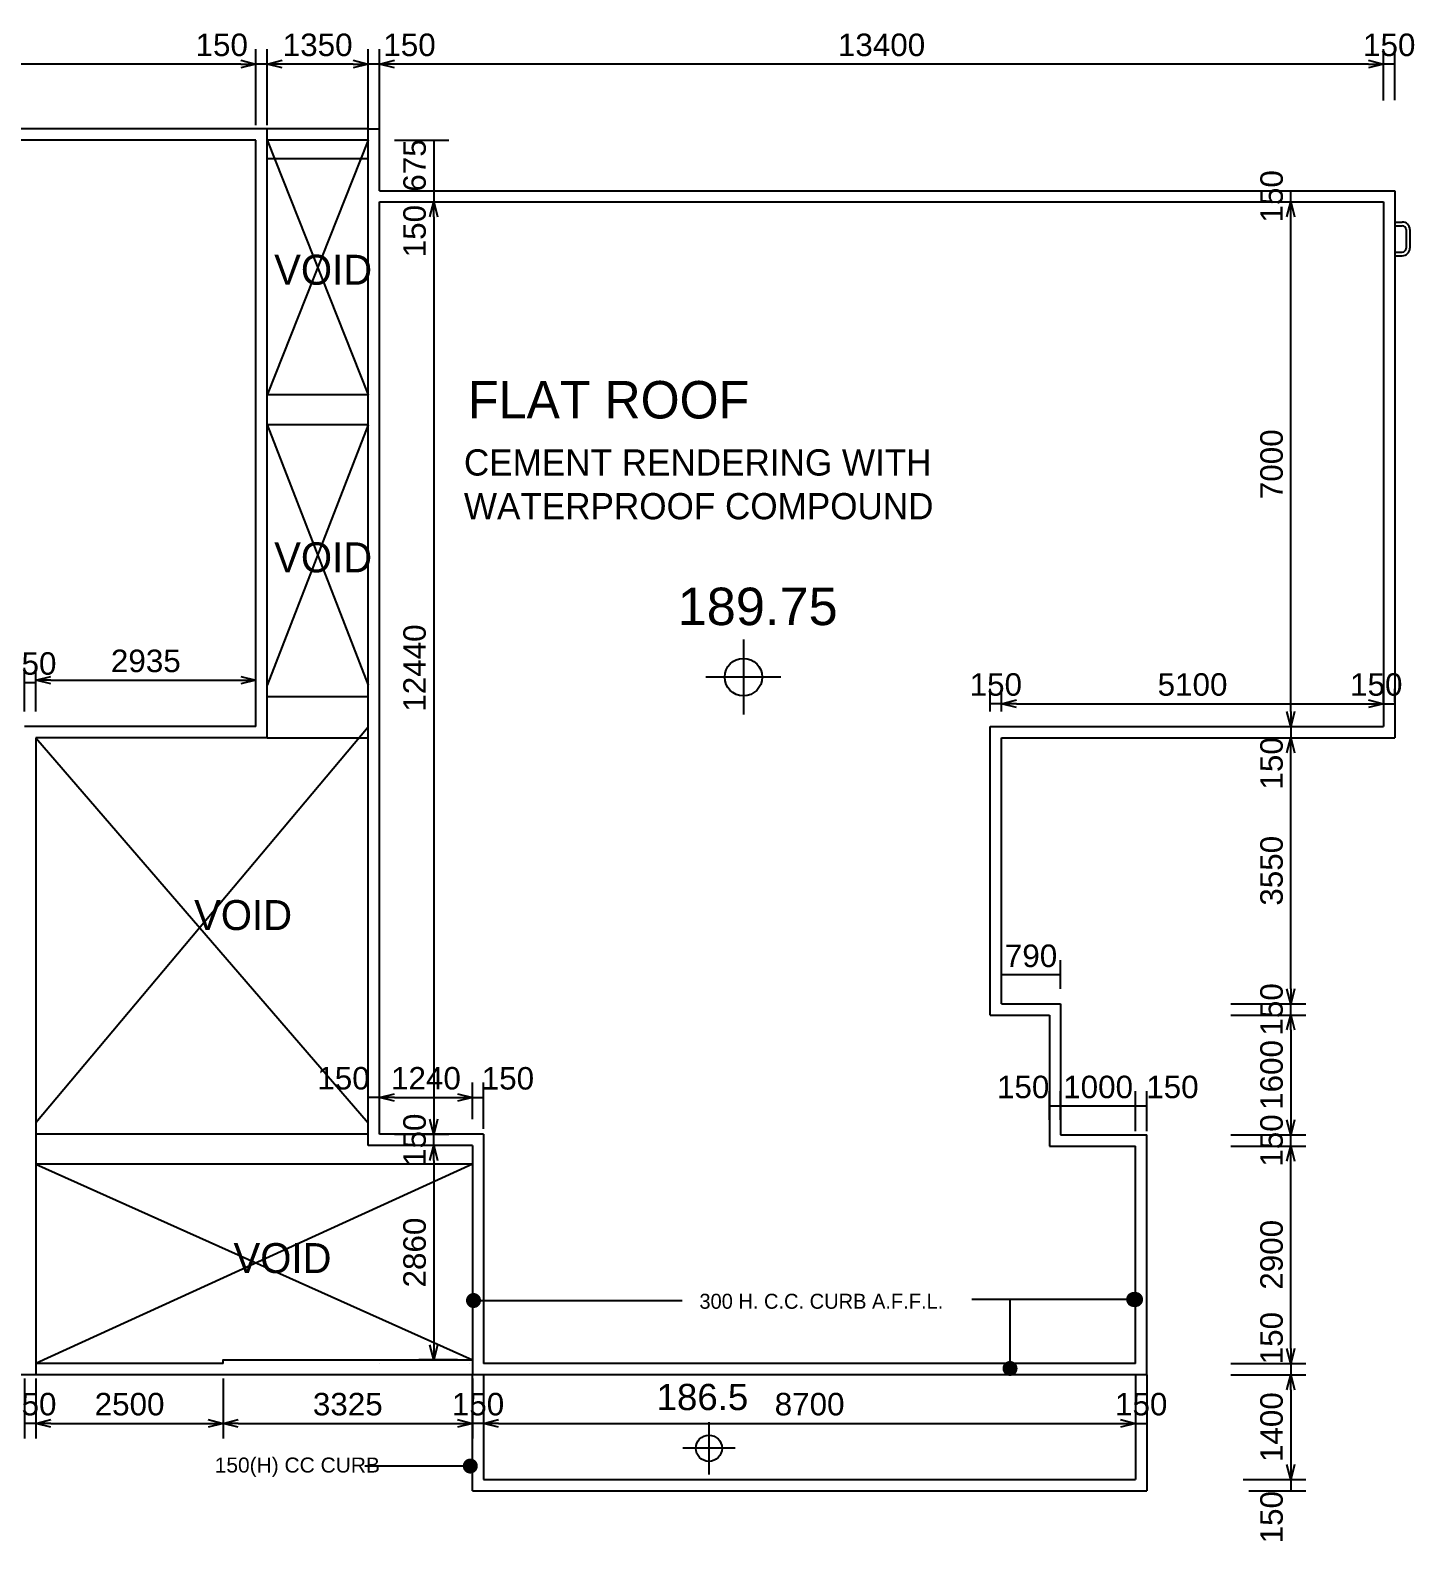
# Model space of a CAD drawing. Header units: millimetres. Extents: x 31680 to 110797, y 5596 to 79640.
# Drawn here: x 92322 to 110797, y 16140 to 36325 of the extents above; entities that cross this region are included whole.
import ezdxf

# ---------------------------------------------------------------- set-up
doc = ezdxf.new("R2010")
doc.units = ezdxf.units.MM
doc.header["$LTSCALE"] = 1000
doc.layers.get('0').update_dxf_attribs({"color": 8})
doc.layers.get('Defpoints').update_dxf_attribs({"color": 8})
for name, color, linetype in [('DLN030_2', 8, 'Continuous'), ('DLN032__', 8, 'Continuous'), ('DLN040__', 8, 'Continuous'), ('DLN041__', 8, 'Continuous'), ('DLN210__', 8, 'Continuous'), ('DLN220__', 8, 'Continuous'), ('DLN246__', 8, 'Continuous'), ('LEVEL', 8, 'Continuous')]:
    doc.layers.add(name, color=color, linetype=linetype)
doc.styles.add('ROMANS', font='swissl.ttf')
doc.styles.get("Standard").update_dxf_attribs({"font": 'arial.ttf'})
doc.styles.add('SWIS721LT450', font='swissl.ttf')
doc.styles.add('SWIS721LT750', font='swissl.ttf')
doc.dimstyles.new('INTDIM', dxfattribs={"dimscale": 200, "dimtxt": 2.25, "dimasz": 1.5, "dimexe": 1, "dimexo": 0, "dimgap": 1, "dimtad": 1, "dimdec": 0, "dimrnd": 1, "dimzin": 1, "dimdsep": 46, "dimtxsty": 'SWIS721LT450', "dimcen": 1, "dimclrd": 1, "dimclre": 1, "dimclrt": 2, "dimaunit": 1, "dimadec": 3, "dimazin": 0, "dimtfac": 1, "dimtdec": 0, "dimtix": 1, "dimtmove": 2, "dimatfit": 0, "dimldrblk": 'DOT', "dimfxl": 1, "dimtolj": 1, "dimtzin": 0, "dimarcsym": 0})

# ---------------------------------------------------------------- blocks, each defined once
blk = doc.blocks.new('DIMARR')
for p, q in [((-1, 0.25), (0, 0)), ((-1, 0), (0, 0)), ((0, 0), (-1, -0.25))]:
    blk.add_line(p, q)
blk = doc.blocks.new('ELEX')
at = {"layer": 'DLN032__'}
for p, q in [((0, 0.5), (0, -0.5)), ((0.5, 0), (-0.5, 0))]:
    blk.add_line(p, q, dxfattribs=at)
blk.add_circle((0, 0), 0.25, dxfattribs=at)
at = {"layer": 'DLN032__', "style": 'ROMANS'}
blk.add_attdef('ELEX', (0.257, 0.354), '', height=0.5, dxfattribs=at)
blk = doc.blocks.new('*D12')
at = {"layer": 'Defpoints', "color": 0, "transparency": 16777216}
for p in [(92247, 18533), (92397, 18533), (92247, 17733)]:
    blk.add_point(p, dxfattribs=at)
at = {"layer": 'DLN030_2', "lineweight": -2, "transparency": 16777216}
for p, q in [((92247, 18333), (92247, 17533)), ((92397, 18333), (92397, 17533)), ((92397, 17733), (92247, 17733))]:
    blk.add_line(p, q, dxfattribs=at)
at = {"layer": 'DLN030_2', "transparency": 16777216, "insert": (92322, 17988), "char_height": 300, "attachment_point": 5, "style": 'SWIS721LT450'}
blk.add_mtext('\\A1;150', dxfattribs=at)
blk = doc.blocks.new('*D13')
at = {"layer": 'Defpoints', "color": 0, "transparency": 16777216}
for p in [(92397, 18533), (94897, 18533), (94897, 17733)]:
    blk.add_point(p, dxfattribs=at)
at = {"layer": 'DLN030_2', "lineweight": -2, "transparency": 16777216}
for p, q in [((92397, 18333), (92397, 17533)), ((94897, 18333), (94897, 17533)), ((92597, 17733), (94697, 17733))]:
    blk.add_line(p, q, dxfattribs=at)
at = {"layer": 'DLN030_2', "lineweight": -2, "transparency": 16777216, "xscale": 200, "yscale": 200, "zscale": 200, "rotation": 180}
blk.add_blockref('DIMARR', (92397, 17733), dxfattribs=at)
at = {"layer": 'DLN030_2', "lineweight": -2, "transparency": 16777216, "xscale": 200, "yscale": 200, "zscale": 200}
blk.add_blockref('DIMARR', (94897, 17733), dxfattribs=at)
at = {"layer": 'DLN030_2', "transparency": 16777216, "insert": (93647, 17988), "char_height": 300, "attachment_point": 5, "style": 'SWIS721LT450'}
blk.add_mtext('\\A1;2500', dxfattribs=at)
blk = doc.blocks.new('*D14')
at = {"layer": 'Defpoints', "color": 0, "transparency": 16777216}
for p in [(108144, 18533), (108144, 18383), (109142, 18383)]:
    blk.add_point(p, dxfattribs=at)
at = {"layer": 'DLN030_2', "lineweight": -2, "transparency": 16777216}
for p, q in [((108344, 18533), (109342, 18533)), ((108344, 18383), (109342, 18383)), ((109142, 18533), (109142, 18383))]:
    blk.add_line(p, q, dxfattribs=at)
at = {"layer": 'DLN030_2', "transparency": 16777216, "insert": (108888, 18871), "char_height": 300, "attachment_point": 5, "rotation": 90, "style": 'SWIS721LT450'}
blk.add_mtext('\\A1;150', dxfattribs=at)
blk = doc.blocks.new('*D15')
at = {"layer": 'Defpoints', "color": 0, "transparency": 16777216}
for p in [(108144, 21433), (109142, 21433), (108144, 18533)]:
    blk.add_point(p, dxfattribs=at)
at = {"layer": 'DLN030_2', "lineweight": -2, "transparency": 16777216}
for p, q in [((108344, 21433), (109342, 21433)), ((109142, 18733), (109142, 21233)), ((108344, 18533), (109342, 18533))]:
    blk.add_line(p, q, dxfattribs=at)
at = {"layer": 'DLN030_2', "lineweight": -2, "transparency": 16777216, "xscale": 200, "yscale": 200, "zscale": 200}
for p, rotation in [((109142, 21433), 90), ((109142, 18533), 270)]:
    blk.add_blockref('DIMARR', p, dxfattribs=dict(at, rotation=rotation))
at = {"layer": 'DLN030_2', "transparency": 16777216, "insert": (108888, 19983), "char_height": 300, "attachment_point": 5, "rotation": 90, "style": 'SWIS721LT450'}
blk.add_mtext('\\A1;2900', dxfattribs=at)
blk = doc.blocks.new('*D16')
at = {"layer": 'Defpoints', "color": 0, "transparency": 16777216}
for p in [(108144, 23333), (109142, 23333), (108144, 23183)]:
    blk.add_point(p, dxfattribs=at)
at = {"layer": 'DLN030_2', "lineweight": -2, "transparency": 16777216}
for p, q in [((108344, 23333), (109342, 23333)), ((109142, 23183), (109142, 23333)), ((108344, 23183), (109342, 23183))]:
    blk.add_line(p, q, dxfattribs=at)
at = {"layer": 'DLN030_2', "transparency": 16777216, "insert": (108888, 23258), "char_height": 300, "attachment_point": 5, "rotation": 90, "style": 'SWIS721LT450'}
blk.add_mtext('\\A1;150', dxfattribs=at)
blk = doc.blocks.new('*D17')
at = {"layer": 'Defpoints', "color": 0, "transparency": 16777216}
for p in [(107072, 21967), (107072, 21433), (107222, 21433)]:
    blk.add_point(p, dxfattribs=at)
at = {"layer": 'DLN030_2', "lineweight": -2, "transparency": 16777216}
for p, q in [((107072, 21633), (107072, 22167)), ((107222, 21633), (107222, 22167)), ((107222, 21967), (107072, 21967))]:
    blk.add_line(p, q, dxfattribs=at)
at = {"layer": 'DLN030_2', "transparency": 16777216, "insert": (107564, 22221), "char_height": 300, "attachment_point": 5, "style": 'SWIS721LT450'}
blk.add_mtext('\\A1;150', dxfattribs=at)
blk = doc.blocks.new('*D18')
at = {"layer": 'Defpoints', "color": 0, "transparency": 16777216}
for p in [(106072, 21967), (106072, 21583), (107072, 21583)]:
    blk.add_point(p, dxfattribs=at)
at = {"layer": 'DLN030_2', "lineweight": -2, "transparency": 16777216}
for p, q in [((106072, 21783), (106072, 22167)), ((107072, 21783), (107072, 22167)), ((107072, 21967), (106072, 21967))]:
    blk.add_line(p, q, dxfattribs=at)
at = {"layer": 'DLN030_2', "transparency": 16777216, "insert": (106572, 22221), "char_height": 300, "attachment_point": 5, "style": 'SWIS721LT450'}
blk.add_mtext('\\A1;1000', dxfattribs=at)
blk = doc.blocks.new('*D19')
at = {"layer": 'Defpoints', "color": 0, "transparency": 16777216}
for p in [(105922, 21967), (105922, 21583), (106072, 21583)]:
    blk.add_point(p, dxfattribs=at)
at = {"layer": 'DLN030_2', "lineweight": -2, "transparency": 16777216}
for p, q in [((105922, 21783), (105922, 22167)), ((106072, 21783), (106072, 22167)), ((106072, 21967), (105922, 21967))]:
    blk.add_line(p, q, dxfattribs=at)
at = {"layer": 'DLN030_2', "transparency": 16777216, "insert": (105572, 22221), "char_height": 300, "attachment_point": 5, "style": 'SWIS721LT450'}
blk.add_mtext('\\A1;150', dxfattribs=at)
blk = doc.blocks.new('*D20')
at = {"layer": 'Defpoints', "color": 0, "transparency": 16777216}
for p in [(108647, 26883), (109142, 26883), (108647, 23333)]:
    blk.add_point(p, dxfattribs=at)
at = {"layer": 'DLN030_2', "lineweight": -2, "transparency": 16777216}
for p, q in [((108847, 26883), (109342, 26883)), ((109142, 23533), (109142, 26683)), ((108847, 23333), (109342, 23333))]:
    blk.add_line(p, q, dxfattribs=at)
at = {"layer": 'DLN030_2', "lineweight": -2, "transparency": 16777216, "xscale": 200, "yscale": 200, "zscale": 200}
for p, rotation in [((109142, 26883), 90), ((109142, 23333), 270)]:
    blk.add_blockref('DIMARR', p, dxfattribs=dict(at, rotation=rotation))
at = {"layer": 'DLN030_2', "transparency": 16777216, "insert": (108888, 25108), "char_height": 300, "attachment_point": 5, "rotation": 90, "style": 'SWIS721LT450'}
blk.add_mtext('\\A1;3550', dxfattribs=at)
blk = doc.blocks.new('*D21')
at = {"layer": 'Defpoints', "color": 0, "transparency": 16777216}
for p in [(105132, 27337), (105132, 27033), (105282, 27033)]:
    blk.add_point(p, dxfattribs=at)
at = {"layer": 'DLN030_2', "lineweight": -2, "transparency": 16777216}
for p, q in [((105132, 27233), (105132, 27537)), ((105282, 27233), (105282, 27537)), ((105282, 27337), (105132, 27337))]:
    blk.add_line(p, q, dxfattribs=at)
at = {"layer": 'DLN030_2', "transparency": 16777216, "insert": (105207, 27592), "char_height": 300, "attachment_point": 5, "style": 'SWIS721LT450'}
blk.add_mtext('\\A1;150', dxfattribs=at)
blk = doc.blocks.new('*D22')
at = {"layer": 'Defpoints', "color": 0, "transparency": 16777216}
for p in [(110382, 27337), (105282, 27158), (110382, 27158)]:
    blk.add_point(p, dxfattribs=at)
at = {"layer": 'DLN030_2', "lineweight": -2, "transparency": 16777216}
for p, q in [((105282, 27358), (105282, 27537)), ((110382, 27358), (110382, 27537)), ((105482, 27337), (110182, 27337))]:
    blk.add_line(p, q, dxfattribs=at)
at = {"layer": 'DLN030_2', "lineweight": -2, "transparency": 16777216, "xscale": 200, "yscale": 200, "zscale": 200, "rotation": 180}
blk.add_blockref('DIMARR', (105282, 27337), dxfattribs=at)
at = {"layer": 'DLN030_2', "lineweight": -2, "transparency": 16777216, "xscale": 200, "yscale": 200, "zscale": 200}
blk.add_blockref('DIMARR', (110382, 27337), dxfattribs=at)
at = {"layer": 'DLN030_2', "transparency": 16777216, "insert": (107832, 27592), "char_height": 300, "attachment_point": 5, "style": 'SWIS721LT450'}
blk.add_mtext('\\A1;5100', dxfattribs=at)
blk = doc.blocks.new('*D23')
at = {"layer": 'Defpoints', "color": 0, "transparency": 16777216}
for p in [(110532, 27337), (110382, 27158), (110532, 27158)]:
    blk.add_point(p, dxfattribs=at)
at = {"layer": 'DLN030_2', "lineweight": -2, "transparency": 16777216}
for p, q in [((110382, 27358), (110382, 27537)), ((110532, 27358), (110532, 27537)), ((110382, 27337), (110532, 27337))]:
    blk.add_line(p, q, dxfattribs=at)
at = {"layer": 'DLN030_2', "transparency": 16777216, "insert": (110284, 27592), "char_height": 300, "attachment_point": 5, "style": 'SWIS721LT450'}
blk.add_mtext('\\A1;150', dxfattribs=at)
blk = doc.blocks.new('*D24')
at = {"layer": 'Defpoints', "color": 0, "transparency": 16777216}
for p in [(108558, 27033), (108558, 26883), (109142, 26883)]:
    blk.add_point(p, dxfattribs=at)
at = {"layer": 'DLN030_2', "lineweight": -2, "transparency": 16777216}
for p, q in [((108758, 27033), (109342, 27033)), ((108758, 26883), (109342, 26883)), ((109142, 27033), (109142, 26883))]:
    blk.add_line(p, q, dxfattribs=at)
at = {"layer": 'DLN030_2', "transparency": 16777216, "insert": (108888, 26541), "char_height": 300, "attachment_point": 5, "rotation": 90, "style": 'SWIS721LT450'}
blk.add_mtext('\\A1;150', dxfattribs=at)
blk = doc.blocks.new('*D25')
at = {"layer": 'Defpoints', "color": 0, "transparency": 16777216}
for p in [(108558, 34033), (109142, 34033), (108558, 27033)]:
    blk.add_point(p, dxfattribs=at)
at = {"layer": 'DLN030_2', "lineweight": -2, "transparency": 16777216}
for p, q in [((108758, 34033), (109342, 34033)), ((109142, 27233), (109142, 33833)), ((108758, 27033), (109342, 27033))]:
    blk.add_line(p, q, dxfattribs=at)
at = {"layer": 'DLN030_2', "lineweight": -2, "transparency": 16777216, "xscale": 200, "yscale": 200, "zscale": 200}
for p, rotation in [((109142, 34033), 90), ((109142, 27033), 270)]:
    blk.add_blockref('DIMARR', p, dxfattribs=dict(at, rotation=rotation))
at = {"layer": 'DLN030_2', "transparency": 16777216, "insert": (108888, 30533), "char_height": 300, "attachment_point": 5, "rotation": 90, "style": 'SWIS721LT450'}
blk.add_mtext('\\A1;7000', dxfattribs=at)
blk = doc.blocks.new('*D26')
at = {"layer": 'Defpoints', "color": 0, "transparency": 16777216}
for p in [(96832, 35874), (96832, 34033), (96982, 34033)]:
    blk.add_point(p, dxfattribs=at)
at = {"layer": 'DLN030_2', "lineweight": -2, "transparency": 16777216}
for p, q in [((96832, 34233), (96832, 36074)), ((96982, 34233), (96982, 36074)), ((96982, 35874), (96832, 35874))]:
    blk.add_line(p, q, dxfattribs=at)
at = {"layer": 'DLN030_2', "transparency": 16777216, "insert": (97383, 36128), "char_height": 300, "attachment_point": 5, "style": 'SWIS721LT450'}
blk.add_mtext('\\A1;150', dxfattribs=at)
blk = doc.blocks.new('*D27')
at = {"layer": 'Defpoints', "color": 0, "transparency": 16777216}
for p in [(95482, 35874), (95482, 34858), (96832, 34858)]:
    blk.add_point(p, dxfattribs=at)
at = {"layer": 'DLN030_2', "lineweight": -2, "transparency": 16777216}
for p, q in [((95482, 35058), (95482, 36074)), ((96832, 35058), (96832, 36074)), ((96632, 35874), (95682, 35874))]:
    blk.add_line(p, q, dxfattribs=at)
at = {"layer": 'DLN030_2', "lineweight": -2, "transparency": 16777216, "xscale": 200, "yscale": 200, "zscale": 200}
for p, rotation in [((95482, 35874), 179.9999999999997), ((96832, 35874), 359.9999999999997)]:
    blk.add_blockref('DIMARR', p, dxfattribs=dict(at, rotation=rotation))
at = {"layer": 'DLN030_2', "transparency": 16777216, "insert": (96157, 36128), "char_height": 300, "attachment_point": 5, "style": 'SWIS721LT450'}
blk.add_mtext('\\A1;1350', dxfattribs=at)
blk = doc.blocks.new('*D28')
at = {"layer": 'Defpoints', "color": 0, "transparency": 16777216}
for p in [(95332, 35874), (95332, 34858), (95482, 34858)]:
    blk.add_point(p, dxfattribs=at)
at = {"layer": 'DLN030_2', "lineweight": -2, "transparency": 16777216}
for p, q in [((95332, 35058), (95332, 36074)), ((95482, 35058), (95482, 36074)), ((95482, 35874), (95332, 35874))]:
    blk.add_line(p, q, dxfattribs=at)
at = {"layer": 'DLN030_2', "transparency": 16777216, "insert": (94877, 36128), "char_height": 300, "attachment_point": 5, "style": 'SWIS721LT450'}
blk.add_mtext('\\A1;150', dxfattribs=at)
blk = doc.blocks.new('*D29')
at = {"layer": 'Defpoints', "color": 0, "transparency": 16777216}
for p in [(87922, 35874), (87922, 35008), (95332, 35008)]:
    blk.add_point(p, dxfattribs=at)
at = {"layer": 'DLN030_2', "lineweight": -2, "transparency": 16777216}
for p, q in [((87922, 35208), (87922, 36074)), ((95332, 35208), (95332, 36074)), ((95132, 35874), (88122, 35874))]:
    blk.add_line(p, q, dxfattribs=at)
at = {"layer": 'DLN030_2', "lineweight": -2, "transparency": 16777216, "xscale": 200, "yscale": 200, "zscale": 200}
for p, rotation in [((87922, 35874), 179.9999999999999), ((95332, 35874), 359.9999999999999)]:
    blk.add_blockref('DIMARR', p, dxfattribs=dict(at, rotation=rotation))
at = {"layer": 'DLN030_2', "transparency": 16777216, "insert": (91627, 36128), "char_height": 300, "attachment_point": 5, "style": 'SWIS721LT450'}
blk.add_mtext('\\A1;7410', dxfattribs=at)
blk = doc.blocks.new('*D33')
at = {"layer": 'Defpoints', "color": 0, "transparency": 16777216}
for p in [(108558, 34183), (109143, 34183), (108558, 34033)]:
    blk.add_point(p, dxfattribs=at)
at = {"layer": 'DLN030_2', "lineweight": -2, "transparency": 16777216}
for p, q in [((108758, 34183), (109343, 34183)), ((109143, 34033), (109143, 34183)), ((108758, 34033), (109343, 34033))]:
    blk.add_line(p, q, dxfattribs=at)
at = {"layer": 'DLN030_2', "transparency": 16777216, "insert": (108889, 34108), "char_height": 300, "attachment_point": 5, "rotation": 90, "style": 'SWIS721LT450'}
blk.add_mtext('\\A1;150', dxfattribs=at)
blk = doc.blocks.new('*D34')
at = {"layer": 'Defpoints', "color": 0, "transparency": 16777216}
for p in [(110382, 35874), (110382, 35188), (110532, 35192)]:
    blk.add_point(p, dxfattribs=at)
at = {"layer": 'DLN030_2', "lineweight": -2, "transparency": 16777216}
for p, q in [((110382, 35388), (110382, 36074)), ((110532, 35392), (110532, 36074)), ((110532, 35874), (110382, 35874))]:
    blk.add_line(p, q, dxfattribs=at)
at = {"layer": 'DLN030_2', "transparency": 16777216, "insert": (110457, 36128), "char_height": 300, "attachment_point": 5, "style": 'SWIS721LT450'}
blk.add_mtext('\\A1;150', dxfattribs=at)
blk = doc.blocks.new('*D35')
at = {"layer": 'Defpoints', "color": 0, "transparency": 16777216}
for p in [(96982, 35874), (96982, 35188), (110382, 35188)]:
    blk.add_point(p, dxfattribs=at)
at = {"layer": 'DLN030_2', "lineweight": -2, "transparency": 16777216}
for p, q in [((96982, 35388), (96982, 36074)), ((110382, 35388), (110382, 36074)), ((110182, 35874), (97182, 35874))]:
    blk.add_line(p, q, dxfattribs=at)
at = {"layer": 'DLN030_2', "lineweight": -2, "transparency": 16777216, "xscale": 200, "yscale": 200, "zscale": 200, "rotation": 180}
blk.add_blockref('DIMARR', (96982, 35874), dxfattribs=at)
at = {"layer": 'DLN030_2', "lineweight": -2, "transparency": 16777216, "xscale": 200, "yscale": 200, "zscale": 200}
blk.add_blockref('DIMARR', (110382, 35874), dxfattribs=at)
at = {"layer": 'DLN030_2', "transparency": 16777216, "insert": (103682, 36128), "char_height": 300, "attachment_point": 5, "style": 'SWIS721LT450'}
blk.add_mtext('\\A1;13400', dxfattribs=at)
blk = doc.blocks.new('*D36')
at = {"layer": 'Defpoints', "color": 0, "transparency": 16777216}
for p in [(108144, 18383), (108307, 16983), (109142, 16983)]:
    blk.add_point(p, dxfattribs=at)
at = {"layer": 'DLN030_2', "lineweight": -2, "transparency": 16777216}
for p, q in [((108344, 18383), (109342, 18383)), ((109142, 18183), (109142, 17183)), ((108507, 16983), (109342, 16983))]:
    blk.add_line(p, q, dxfattribs=at)
at = {"layer": 'DLN030_2', "lineweight": -2, "transparency": 16777216, "xscale": 200, "yscale": 200, "zscale": 200}
for p, rotation in [((109142, 18383), 90), ((109142, 16983), 270)]:
    blk.add_blockref('DIMARR', p, dxfattribs=dict(at, rotation=rotation))
at = {"layer": 'DLN030_2', "transparency": 16777216, "insert": (108888, 17683), "char_height": 300, "attachment_point": 5, "rotation": 90, "style": 'SWIS721LT450'}
blk.add_mtext('\\A1;1400', dxfattribs=at)
blk = doc.blocks.new('*D37')
at = {"layer": 'Defpoints', "color": 0, "transparency": 16777216}
for p in [(108307, 16983), (108382, 16833), (109142, 16833)]:
    blk.add_point(p, dxfattribs=at)
at = {"layer": 'DLN030_2', "lineweight": -2, "transparency": 16777216}
for p, q in [((108507, 16983), (109342, 16983)), ((109142, 16983), (109142, 16833)), ((108582, 16833), (109342, 16833))]:
    blk.add_line(p, q, dxfattribs=at)
at = {"layer": 'DLN030_2', "transparency": 16777216, "insert": (108888, 16481), "char_height": 300, "attachment_point": 5, "rotation": 90, "style": 'SWIS721LT450'}
blk.add_mtext('\\A1;150', dxfattribs=at)
blk = doc.blocks.new('*D38')
at = {"layer": 'Defpoints', "color": 0, "transparency": 16777216}
for p in [(96982, 34033), (96982, 21593), (97706, 21593)]:
    blk.add_point(p, dxfattribs=at)
at = {"layer": 'DLN030_2', "lineweight": -2, "transparency": 16777216}
for p, q in [((97182, 34033), (97906, 34033)), ((97706, 33833), (97706, 21793)), ((97182, 21593), (97906, 21593))]:
    blk.add_line(p, q, dxfattribs=at)
at = {"layer": 'DLN030_2', "lineweight": -2, "transparency": 16777216, "xscale": 200, "yscale": 200, "zscale": 200}
for p, rotation in [((97706, 34033), 90), ((97706, 21593), 270)]:
    blk.add_blockref('DIMARR', p, dxfattribs=dict(at, rotation=rotation))
at = {"layer": 'DLN030_2', "transparency": 16777216, "insert": (97452, 27813), "char_height": 300, "attachment_point": 5, "rotation": 90, "style": 'SWIS721LT450'}
blk.add_mtext('\\A1;12440', dxfattribs=at)
blk = doc.blocks.new('*D39')
at = {"layer": 'Defpoints', "color": 0, "transparency": 16777216}
for p in [(97706, 21593), (98222, 21593), (98222, 21443)]:
    blk.add_point(p, dxfattribs=at)
at = {"layer": 'DLN030_2', "lineweight": -2, "transparency": 16777216}
for p, q in [((98022, 21593), (97506, 21593)), ((98022, 21443), (97506, 21443)), ((97706, 21443), (97706, 21593))]:
    blk.add_line(p, q, dxfattribs=at)
at = {"layer": 'DLN030_2', "transparency": 16777216, "insert": (97452, 21518), "char_height": 300, "attachment_point": 5, "rotation": 90, "style": 'SWIS721LT450'}
blk.add_mtext('\\A1;150', dxfattribs=at)
blk = doc.blocks.new('*D40')
at = {"layer": 'Defpoints', "color": 0, "transparency": 16777216}
for p in [(98222, 21443), (97706, 18583), (98222, 18583)]:
    blk.add_point(p, dxfattribs=at)
at = {"layer": 'DLN030_2', "lineweight": -2, "transparency": 16777216}
for p, q in [((98022, 21443), (97506, 21443)), ((97706, 21243), (97706, 18783)), ((98022, 18583), (97506, 18583))]:
    blk.add_line(p, q, dxfattribs=at)
at = {"layer": 'DLN030_2', "lineweight": -2, "transparency": 16777216, "xscale": 200, "yscale": 200, "zscale": 200}
for p, rotation in [((97706, 21443), 90), ((97706, 18583), 270)]:
    blk.add_blockref('DIMARR', p, dxfattribs=dict(at, rotation=rotation))
at = {"layer": 'DLN030_2', "transparency": 16777216, "insert": (97452, 20013), "char_height": 300, "attachment_point": 5, "rotation": 90, "style": 'SWIS721LT450'}
blk.add_mtext('\\A1;2860', dxfattribs=at)
blk = doc.blocks.new('*D41')
at = {"layer": 'Defpoints', "color": 0, "transparency": 16777216}
for p in [(96832, 22083), (96832, 21743), (96982, 21743)]:
    blk.add_point(p, dxfattribs=at)
at = {"layer": 'DLN030_2', "lineweight": -2, "transparency": 16777216}
for p, q in [((96832, 21943), (96832, 22283)), ((96982, 21943), (96982, 22283)), ((96982, 22083), (96832, 22083))]:
    blk.add_line(p, q, dxfattribs=at)
at = {"layer": 'DLN030_2', "transparency": 16777216, "insert": (96502, 22337), "char_height": 300, "attachment_point": 5, "style": 'SWIS721LT450'}
blk.add_mtext('\\A1;150', dxfattribs=at)
blk = doc.blocks.new('*D42')
at = {"layer": 'Defpoints', "color": 0, "transparency": 16777216}
for p in [(98222, 22083), (96982, 21743), (98222, 21743)]:
    blk.add_point(p, dxfattribs=at)
at = {"layer": 'DLN030_2', "lineweight": -2, "transparency": 16777216}
for p, q in [((96982, 21943), (96982, 22283)), ((98222, 21943), (98222, 22283)), ((97182, 22083), (98022, 22083))]:
    blk.add_line(p, q, dxfattribs=at)
at = {"layer": 'DLN030_2', "lineweight": -2, "transparency": 16777216, "xscale": 200, "yscale": 200, "zscale": 200, "rotation": 180}
blk.add_blockref('DIMARR', (96982, 22083), dxfattribs=at)
at = {"layer": 'DLN030_2', "lineweight": -2, "transparency": 16777216, "xscale": 200, "yscale": 200, "zscale": 200}
blk.add_blockref('DIMARR', (98222, 22083), dxfattribs=at)
at = {"layer": 'DLN030_2', "transparency": 16777216, "insert": (97602, 22337), "char_height": 300, "attachment_point": 5, "style": 'SWIS721LT450'}
blk.add_mtext('\\A1;1240', dxfattribs=at)
blk = doc.blocks.new('*D43')
at = {"layer": 'Defpoints', "color": 0, "transparency": 16777216}
for p in [(98372, 22082), (98222, 21593), (98372, 21465)]:
    blk.add_point(p, dxfattribs=at)
at = {"layer": 'DLN030_2', "lineweight": -2, "transparency": 16777216}
for p, q in [((98222, 21793), (98222, 22282)), ((98372, 21665), (98372, 22282)), ((98222, 22082), (98372, 22082))]:
    blk.add_line(p, q, dxfattribs=at)
at = {"layer": 'DLN030_2', "transparency": 16777216, "insert": (98696, 22336), "char_height": 300, "attachment_point": 5, "style": 'SWIS721LT450'}
blk.add_mtext('\\A1;150', dxfattribs=at)
blk = doc.blocks.new('*D47')
at = {"layer": 'Defpoints', "color": 0, "transparency": 16777216}
for p in [(92397, 26883), (90906, 18533), (92397, 18533)]:
    blk.add_point(p, dxfattribs=at)
at = {"layer": 'DLN030_2', "lineweight": -2, "transparency": 16777216}
for p, q in [((92197, 26883), (90706, 26883)), ((90906, 26683), (90906, 18733)), ((92197, 18533), (90706, 18533))]:
    blk.add_line(p, q, dxfattribs=at)
at = {"layer": 'DLN030_2', "lineweight": -2, "transparency": 16777216, "xscale": 200, "yscale": 200, "zscale": 200}
for p, rotation in [((90906, 26883), 90), ((90906, 18533), 270)]:
    blk.add_blockref('DIMARR', p, dxfattribs=dict(at, rotation=rotation))
at = {"layer": 'DLN030_2', "transparency": 16777216, "insert": (90651, 22708), "char_height": 300, "attachment_point": 5, "rotation": 90, "style": 'SWIS721LT450'}
blk.add_mtext('\\A1;8350', dxfattribs=at)
blk = doc.blocks.new('*D49')
at = {"layer": 'Defpoints', "color": 0, "transparency": 16777216}
for p in [(95332, 27652), (92397, 27183), (95332, 27183)]:
    blk.add_point(p, dxfattribs=at)
at = {"layer": 'DLN030_2', "lineweight": -2, "transparency": 16777216}
for p, q in [((92397, 27383), (92397, 27852)), ((95332, 27383), (95332, 27852)), ((92597, 27652), (95132, 27652))]:
    blk.add_line(p, q, dxfattribs=at)
at = {"layer": 'DLN030_2', "lineweight": -2, "transparency": 16777216, "xscale": 200, "yscale": 200, "zscale": 200, "rotation": 180}
blk.add_blockref('DIMARR', (92397, 27652), dxfattribs=at)
at = {"layer": 'DLN030_2', "lineweight": -2, "transparency": 16777216, "xscale": 200, "yscale": 200, "zscale": 200}
blk.add_blockref('DIMARR', (95332, 27652), dxfattribs=at)
at = {"layer": 'DLN030_2', "transparency": 16777216, "insert": (93864, 27907), "char_height": 300, "attachment_point": 5, "style": 'SWIS721LT450'}
blk.add_mtext('\\A1;2935', dxfattribs=at)
blk = doc.blocks.new('*D50')
at = {"layer": 'Defpoints', "color": 0, "transparency": 16777216}
for p in [(92247, 27618), (92247, 27033), (92397, 27033)]:
    blk.add_point(p, dxfattribs=at)
at = {"layer": 'DLN030_2', "lineweight": -2, "transparency": 16777216}
for p, q in [((92247, 27233), (92247, 27818)), ((92397, 27233), (92397, 27818)), ((92397, 27618), (92247, 27618))]:
    blk.add_line(p, q, dxfattribs=at)
at = {"layer": 'DLN030_2', "transparency": 16777216, "insert": (92322, 27872), "char_height": 300, "attachment_point": 5, "style": 'SWIS721LT450'}
blk.add_mtext('\\A1;150', dxfattribs=at)
blk = doc.blocks.new('*D51')
at = {"layer": 'Defpoints', "color": 0, "transparency": 16777216}
for p in [(98222, 18519), (98372, 18519), (98222, 17733)]:
    blk.add_point(p, dxfattribs=at)
at = {"layer": 'DLN030_2', "lineweight": -2, "transparency": 16777216}
for p, q in [((98222, 18319), (98222, 17533)), ((98372, 18319), (98372, 17533)), ((98372, 17733), (98222, 17733))]:
    blk.add_line(p, q, dxfattribs=at)
at = {"layer": 'DLN030_2', "transparency": 16777216, "insert": (98297, 17988), "char_height": 300, "attachment_point": 5, "style": 'SWIS721LT450'}
blk.add_mtext('\\A1;150', dxfattribs=at)
blk = doc.blocks.new('*D52')
at = {"layer": 'Defpoints', "color": 0, "transparency": 16777216}
for p in [(98372, 18519), (107072, 18519), (107072, 17733)]:
    blk.add_point(p, dxfattribs=at)
at = {"layer": 'DLN030_2', "lineweight": -2, "transparency": 16777216}
for p, q in [((98372, 18319), (98372, 17533)), ((107072, 18319), (107072, 17533)), ((98572, 17733), (106872, 17733))]:
    blk.add_line(p, q, dxfattribs=at)
at = {"layer": 'DLN030_2', "lineweight": -2, "transparency": 16777216, "xscale": 200, "yscale": 200, "zscale": 200, "rotation": 180}
blk.add_blockref('DIMARR', (98372, 17733), dxfattribs=at)
at = {"layer": 'DLN030_2', "lineweight": -2, "transparency": 16777216, "xscale": 200, "yscale": 200, "zscale": 200}
blk.add_blockref('DIMARR', (107072, 17733), dxfattribs=at)
at = {"layer": 'DLN030_2', "transparency": 16777216, "insert": (102722, 17988), "char_height": 300, "attachment_point": 5, "style": 'SWIS721LT450'}
blk.add_mtext('\\A1;8700', dxfattribs=at)
blk = doc.blocks.new('*D53')
at = {"layer": 'Defpoints', "color": 0, "transparency": 16777216}
for p in [(107072, 18519), (107222, 18519), (107222, 17733)]:
    blk.add_point(p, dxfattribs=at)
at = {"layer": 'DLN030_2', "lineweight": -2, "transparency": 16777216}
for p, q in [((107072, 18319), (107072, 17533)), ((107222, 18319), (107222, 17533)), ((107072, 17733), (107222, 17733))]:
    blk.add_line(p, q, dxfattribs=at)
at = {"layer": 'DLN030_2', "transparency": 16777216, "insert": (107147, 17988), "char_height": 300, "attachment_point": 5, "style": 'SWIS721LT450'}
blk.add_mtext('\\A1;150', dxfattribs=at)
blk = doc.blocks.new('*D54')
at = {"layer": 'Defpoints', "color": 0, "transparency": 16777216}
for p in [(96982, 34183), (96982, 34033), (97706, 34033)]:
    blk.add_point(p, dxfattribs=at)
at = {"layer": 'DLN030_2', "lineweight": -2, "transparency": 16777216}
for p, q in [((97182, 34183), (97906, 34183)), ((97706, 34183), (97706, 34033)), ((97182, 34033), (97906, 34033))]:
    blk.add_line(p, q, dxfattribs=at)
at = {"layer": 'DLN030_2', "transparency": 16777216, "insert": (97452, 33644), "char_height": 300, "attachment_point": 5, "rotation": 90, "style": 'SWIS721LT450'}
blk.add_mtext('\\A1;150', dxfattribs=at)
blk = doc.blocks.new('*D55')
at = {"layer": 'Defpoints', "color": 0, "transparency": 16777216}
for p in [(96982, 34858), (96982, 34183), (97706, 34183)]:
    blk.add_point(p, dxfattribs=at)
at = {"layer": 'DLN030_2', "lineweight": -2, "transparency": 16777216}
for p, q in [((97182, 34858), (97906, 34858)), ((97706, 34858), (97706, 34183)), ((97182, 34183), (97906, 34183))]:
    blk.add_line(p, q, dxfattribs=at)
at = {"layer": 'DLN030_2', "transparency": 16777216, "insert": (97452, 34520), "char_height": 300, "attachment_point": 5, "rotation": 90, "style": 'SWIS721LT450'}
blk.add_mtext('\\A1;675', dxfattribs=at)
blk = doc.blocks.new('*D81')
at = {"layer": 'Defpoints', "color": 0, "transparency": 16777216}
for p in [(105282, 23717), (105282, 23333), (106072, 23333)]:
    blk.add_point(p, dxfattribs=at)
at = {"layer": 'DLN030_2', "lineweight": -2, "transparency": 16777216}
for p, q in [((105282, 23533), (105282, 23917)), ((106072, 23533), (106072, 23917)), ((106072, 23717), (105282, 23717))]:
    blk.add_line(p, q, dxfattribs=at)
at = {"layer": 'DLN030_2', "transparency": 16777216, "insert": (105677, 23971), "char_height": 300, "attachment_point": 5, "style": 'SWIS721LT450'}
blk.add_mtext('\\A1;790', dxfattribs=at)
blk = doc.blocks.new('*D82')
at = {"layer": 'Defpoints', "color": 0, "transparency": 16777216}
for p in [(108144, 21583), (108144, 21433), (109142, 21583)]:
    blk.add_point(p, dxfattribs=at)
at = {"layer": 'DLN030_2', "lineweight": -2, "transparency": 16777216}
for p, q in [((108344, 21583), (109342, 21583)), ((108344, 21433), (109342, 21433)), ((109142, 21433), (109142, 21583))]:
    blk.add_line(p, q, dxfattribs=at)
at = {"layer": 'DLN030_2', "transparency": 16777216, "insert": (108888, 21508), "char_height": 300, "attachment_point": 5, "rotation": 90, "style": 'SWIS721LT450'}
blk.add_mtext('\\A1;150', dxfattribs=at)
blk = doc.blocks.new('*D83')
at = {"layer": 'Defpoints', "color": 0, "transparency": 16777216}
for p in [(108144, 23183), (108144, 21583), (109142, 21583)]:
    blk.add_point(p, dxfattribs=at)
at = {"layer": 'DLN030_2', "lineweight": -2, "transparency": 16777216}
for p, q in [((108344, 23183), (109342, 23183)), ((109142, 22983), (109142, 21783)), ((108344, 21583), (109342, 21583))]:
    blk.add_line(p, q, dxfattribs=at)
at = {"layer": 'DLN030_2', "lineweight": -2, "transparency": 16777216, "xscale": 200, "yscale": 200, "zscale": 200}
for p, rotation in [((109142, 23183), 90), ((109142, 21583), 270)]:
    blk.add_blockref('DIMARR', p, dxfattribs=dict(at, rotation=rotation))
at = {"layer": 'DLN030_2', "transparency": 16777216, "insert": (108888, 22383), "char_height": 300, "attachment_point": 5, "rotation": 90, "style": 'SWIS721LT450'}
blk.add_mtext('\\A1;1600', dxfattribs=at)
blk = doc.blocks.new('*D6')
at = {"layer": 'Defpoints', "color": 0, "transparency": 16777216}
for p in [(94897, 18533), (98222, 18533), (98222, 17733)]:
    blk.add_point(p, dxfattribs=at)
at = {"layer": 'DLN030_2', "lineweight": -2, "transparency": 16777216}
for p, q in [((94897, 18333), (94897, 17533)), ((98222, 18333), (98222, 17533)), ((95097, 17733), (98022, 17733))]:
    blk.add_line(p, q, dxfattribs=at)
at = {"layer": 'DLN030_2', "lineweight": -2, "transparency": 16777216, "xscale": 200, "yscale": 200, "zscale": 200, "rotation": 180}
blk.add_blockref('DIMARR', (94897, 17733), dxfattribs=at)
at = {"layer": 'DLN030_2', "lineweight": -2, "transparency": 16777216, "xscale": 200, "yscale": 200, "zscale": 200}
blk.add_blockref('DIMARR', (98222, 17733), dxfattribs=at)
at = {"layer": 'DLN030_2', "transparency": 16777216, "insert": (96559, 17988), "char_height": 300, "attachment_point": 5, "style": 'SWIS721LT450'}
blk.add_mtext('\\A1;3325', dxfattribs=at)

msp = doc.modelspace()

# ---------------------------------------------------------------- linework, layer by layer
at = {"layer": 'DLN210__'}
for p, q in [((95481.8, 35007.9), (87921.8, 35007.9)), ((95481.8, 26882.9), (95481.8, 35007.9)), ((96831.8, 35007.9), (95481.8, 35007.9)), ((96831.8, 21442.9), (96831.8, 35007.9)), ((96831.8, 35007.9), (96981.8, 35007.9)), ((96981.8, 34182.9), (96981.8, 35007.9)), ((95331.8, 34857.9), (87771.8, 34857.9)), ((95331.8, 27032.9), (95331.8, 34857.9)), ((96831.8, 34857.9), (95481.8, 34857.9)), ((96981.8, 34182.9), (110531.7, 34182.9)), ((110531.7, 34182.9), (110531.7, 26882.9)), ((96981.8, 34032.9), (110381.7, 34032.9)), ((96981.8, 21592.9), (96981.8, 34032.9)), ((110381.7, 34032.9), (110381.7, 27032.9)), ((95331.8, 27032.9), (92246.8, 27032.9)), ((95481.8, 26882.9), (92396.8, 26882.9)), ((92396.8, 26882.9), (92396.8, 18382.9)), ((105131.8, 23182.9), (105131.8, 27032.9)), ((105131.8, 27032.9), (110381.7, 27032.9)), ((105281.8, 23332.9), (105281.8, 26882.9)), ((105281.8, 26882.9), (110531.7, 26882.9)), ((105281.8, 23332.9), (106071.8, 23332.9)), ((106071.8, 23332.9), (106071.8, 21582.9)), ((105131.8, 23182.9), (105921.8, 23182.9)), ((105921.8, 23182.9), (105921.8, 21432.9)), ((98221.8, 21442.9), (96831.8, 21442.9)), ((98371.8, 21592.9), (96981.8, 21592.9)), ((98221.8, 21442.9), (98221.8, 18382.9)), ((98371.8, 21592.9), (98371.8, 18532.9)), ((105921.8, 21432.9), (107071.8, 21432.9)), ((106071.8, 21582.9), (107196.8, 21582.9)), ((106071.8, 21582.9), (107221.8, 21582.9)), ((107071.8, 18532.9), (107071.8, 21432.9)), ((107221.8, 18382.9), (107221.8, 21582.9)), ((92396.8, 18382.9), (83071.8, 18382.9)), ((94896.8, 18532.9), (92396.8, 18532.9)), ((92396.8, 18382.9), (92396.8, 18382.9)), ((92396.8, 18382.9), (92396.8, 18382.9)), ((98221.8, 18382.9), (92396.8, 18382.9)), ((96831.8, 18382.9), (96831.8, 18382.9)), ((96981.8, 18532.9), (96981.8, 18532.9)), ((98031.8, 18382.9), (98031.8, 18382.9)), ((98181.8, 18532.9), (98181.8, 18532.9)), ((107221.8, 18382.9), (98221.8, 18382.9)), ((98221.8, 16832.9), (98221.8, 18382.9)), ((107071.8, 18532.9), (98371.8, 18532.9)), ((98371.8, 18382.9), (98371.8, 16982.9)), ((100871.8, 18382.9), (100871.8, 18382.9)), ((101021.8, 18532.9), (101021.8, 18532.9)), ((105921.8, 18532.9), (105921.8, 18532.9)), ((105921.8, 18532.9), (105921.8, 18532.9)), ((107071.8, 18382.9), (107071.8, 16982.9)), ((107221.8, 18382.9), (107221.8, 16832.9)), ((98371.8, 16982.9), (107071.8, 16982.9)), ((98221.8, 16832.9), (107221.8, 16832.9))]:
    msp.add_line(p, q, dxfattribs=at)
at = {"layer": 'DLN210__', "linetype": 'ByBlock'}
for p, q in [((96831.8, 34607.9), (95481.8, 34607.9)), ((96831.8, 31457.9), (95481.8, 31457.9)), ((96831.8, 31057.9), (95481.8, 31057.9)), ((95481.8, 27432.9), (96831.8, 27432.9)), ((95481.8, 26882.9), (96831.8, 26882.9)), ((96831.8, 21592.9), (92396.8, 21592.9)), ((98221.8, 21192.9), (92396.8, 21192.9))]:
    msp.add_line(p, q, dxfattribs=at)
at = {"layer": 'DLN210__', "linetype": 'Continuous'}
msp.add_line((106831.8, 26882.9), (110381.7, 26882.9), dxfattribs=at)
at = {"layer": 'DLN210__'}
msp.add_lwpolyline([(94896.8, 18532.9), (94896.8, 18582.9), (98221.8, 18582.9)], dxfattribs=at)
at = {"layer": 'DLN220__'}
for p, q in [((95331.8, 27307.9), (95331.8, 34857.9)), ((96831.8, 34857.9), (95481.8, 31457.9)), ((95481.8, 34857.9), (96831.8, 31457.9)), ((110531.7, 34182.9), (110531.7, 26882.9)), ((96831.8, 31057.9), (95481.8, 27582.9)), ((95481.8, 31057.9), (96831.8, 27582.9)), ((96831.8, 27023.3), (92396.8, 21742.9)), ((92396.8, 26882.9), (96831.8, 21742.9)), ((98221.8, 21192.9), (92396.8, 18532.9)), ((92396.8, 21192.9), (98221.8, 18582.9))]:
    msp.add_line(p, q, dxfattribs=at)
at = {"layer": 'DLN246__'}
for p, q in [((110531.7, 33765.2), (110631.7, 33765.2)), ((110531.7, 33715.2), (110631.7, 33715.2)), ((110681.7, 33665.2), (110681.7, 33415.2)), ((110731.7, 33665.2), (110731.7, 33415.2)), ((110531.7, 33365.2), (110631.7, 33365.2)), ((110531.7, 33315.2), (110631.7, 33315.2))]:
    msp.add_line(p, q, dxfattribs=at)
for centre, radius, start, end in [((110631.7, 33665.2), 100, 0, 90), ((110631.7, 33665.2), 50, 0, 90), ((110631.7, 33415.2), 50, 270, 0), ((110631.7, 33415.2), 100, 270, 0)]:
    msp.add_arc(centre, radius, start, end, dxfattribs=at)

# ---------------------------------------------------------------- block references
at = {"layer": 'DLN032__'}
ref = msp.add_blockref('ELEX', (101838.9, 27692.5), dxfattribs=dict(at, xscale=1000, yscale=1000, zscale=1000))
ref.add_attrib('ELEX', '189.75', (100960.8, 28386.2), dxfattribs={"layer": 'LEVEL', "height": 500, "style": 'ROMANS'})
ref = msp.add_blockref('ELEX', (101378.1, 17401.6), dxfattribs=dict(at, xscale=700, yscale=700, zscale=700))
ref.add_attrib('ELEX', '186.5', (100680, 17910.5), dxfattribs={"layer": 'LEVEL', "height": 350, "style": 'ROMANS'})

# ---------------------------------------------------------------- texts
at = {"layer": 'DLN040__', "insert": (101251.3, 19462.8), "char_height": 200, "width": 3822.687, "attachment_point": 1, "style": 'SWIS721LT750'}
msp.add_mtext('{\\fUnivers|b0|i0|c0|p34;300 H. C.C. CURB A.F.F.L.}', dxfattribs=at)
msp.add_mtext('{\\fUnivers|b0|i0|c0|p34;300 H. C.C. CURB A.F.F.L.}', dxfattribs=at)
at = {"layer": 'DLN040__', "insert": (94783.4, 17277.4), "char_height": 200, "width": 3503.581, "attachment_point": 1}
msp.add_mtext('{\\fSwis721 Lt BT|b0|i0|c0|p34;150(H) CC CURB}', dxfattribs=at)
at = {"layer": 'DLN041__', "style": 'SWIS721LT750'}
for s, insert, char_height, width, attachment_point in [('{\\fUnivers|b0|i0|c0|p34;VOID}', (95576.9, 33328.9), 400, 3716.305, 1), ('{\\fUnivers|b0|i0|c0|p34;FLAT ROOF}', (98163.9, 31136.6), 500, 4428.675, 7), ('{\\fUnivers|b0|i0|c0|p34;CEMENT RENDERING WITH WATERPROOF COMPOUND}', (98108.9, 29793.5), 350, 6649.735, 7), ('{\\fUnivers|b0|i0|c0|p34;VOID}', (95576.9, 29491), 400, 3716.305, 1), ('{\\fUnivers|b0|i0|c0|p34;VOID}', (94508.7, 24716.9), 400, 3716.305, 1), ('{\\fUnivers|b0|i0|c0|p34;VOID}', (95034.2, 20139.1), 400, 3716.305, 1)]:
    msp.add_mtext(s, dxfattribs=dict(at, insert=insert, char_height=char_height, width=width, attachment_point=attachment_point))

# ---------------------------------------------------------------- dimensions: what is measured, and where the dimension line sits
at = {"layer": 'DLN030_2'}
for p1, p2, distance, picture, middle in [((95331.8, 35007.9), (87921.8, 35007.9), -865.8, '*D29', (91626.8, 36127.9)), ((96831.8, 34857.9), (95481.8, 34857.9), -1015.8, '*D27', (96156.8, 36127.9)), ((96981.8, 34857.9), (96981.8, 34182.9), 724.1, '*D55', (97451.7, 34520.4)), ((96981.8, 34032.9), (96981.8, 21592.9), 724.1, '*D38', (97451.7, 27812.9)), ((108558.4, 27032.9), (108558.4, 34032.9), -583.7, '*D25', (108887.9, 30532.9)), ((105281.8, 27158.2), (110381.7, 27158.2), 179.2, '*D22', (107831.8, 27591.5)), ((96981.8, 21742.9), (98221.8, 21742.9), 340, '*D42', (97601.8, 22337)), ((98221.8, 21442.9), (98221.8, 21592.9), 515.9, '*D39', (97451.7, 21517.9)), ((98221.8, 21442.9), (98221.8, 18582.9), -515.9, '*D40', (97451.7, 20012.9)), ((92396.8, 18532.9), (92246.8, 18532.9), 799.5, '*D12', (92321.8, 17987.6)), ((92396.8, 18532.9), (94896.8, 18532.9), -799.5, '*D13', (93646.8, 17987.6)), ((94896.8, 18532.9), (98221.8, 18532.9), -799.5, '*D6', (96559.3, 17987.6))]:
    dim = msp.add_aligned_dim(p1=p1, p2=p2, distance=distance, dimstyle='INTDIM', override={"dimscale": 1, "dimtxt": 300, "dimasz": 200, "dimexe": 200, "dimexo": 200, "dimgap": 100, "dimrnd": 0, "dimzin": 0, "dimblk": 'DIMARR', "dimcen": 200, "dimclrd": 256, "dimclre": 256, "dimclrt": 256}, dxfattribs=at)
    dim.commit()
    dim.dimension.update_dxf_attribs({"geometry": picture, "text_midpoint": middle})
for base, p1, p2, angle, picture, middle, dimtype in [((95331.8, 35873.7), (95481.8, 34857.9), (95331.8, 34857.9), 180, '*D28', (94877.3, 36127.9), 161), ((96831.8, 35873.7), (96981.8, 34032.9), (96831.8, 34032.9), 180, '*D26', (97382.8, 36127.9), 161), ((97705.9, 34032.9), (96981.8, 34182.9), (96981.8, 34032.9), 270, '*D54', (97451.7, 33643.6), 161), ((110531.7, 27337.3), (110381.7, 27158.2), (110531.7, 27158.2), 0, '*D23', (110284.2, 27591.5), 161), ((109142.1, 26882.9), (108558.4, 27032.9), (108558.4, 26882.9), 270, '*D24', (108887.9, 26540.9), 161), ((96831.8, 22082.9), (96981.8, 21742.9), (96831.8, 21742.9), 180, '*D41', (96501.5, 22337), 161), ((109142.1, 18382.9), (108144.1, 18532.9), (108144.1, 18382.9), 90, '*D14', (108887.9, 18870.6), 160), ((109142.1, 16832.9), (108306.9, 16982.9), (108381.9, 16832.9), 90, '*D37', (108887.9, 16481), 160)]:
    dim = msp.add_linear_dim(base=base, p1=p1, p2=p2, angle=angle, dimstyle='INTDIM', override={"dimscale": 1, "dimtxt": 300, "dimasz": 200, "dimexe": 200, "dimexo": 200, "dimgap": 100, "dimrnd": 0, "dimzin": 0, "dimblk": 'DIMARR', "dimcen": 200, "dimclrd": 256, "dimclre": 256, "dimclrt": 256}, dxfattribs=at)
    dim.commit()
    dim.dimension.update_dxf_attribs({"geometry": picture, "text_midpoint": middle, "dimtype": dimtype})
for base, p1, p2, picture, middle in [((96981.8, 35873.7), (110381.7, 35188.3), (96981.8, 35188.3), '*D35', (103681.8, 36127.9)), ((110381.7, 35873.7), (110531.7, 35192.1), (110381.7, 35188.3), '*D34', (110456.7, 36127.9)), ((92246.8, 27617.6), (92396.8, 27032.9), (92246.8, 27032.9), '*D50', (92321.8, 27871.8)), ((95331.8, 27652.3), (92396.8, 27182.9), (95331.8, 27182.9), '*D49', (93864.3, 27906.5)), ((105131.8, 27337.3), (105281.8, 27032.9), (105131.8, 27032.9), '*D21', (105206.8, 27591.5)), ((105281.8, 23716.9), (106071.8, 23332.9), (105281.8, 23332.9), '*D81', (105676.8, 23971.1)), ((106071.8, 21966.9), (107071.8, 21582.9), (106071.8, 21582.9), '*D18', (106571.8, 22221.1)), ((98221.8, 17733.4), (98371.8, 18519.4), (98221.8, 18519.4), '*D51', (98296.8, 17987.6)), ((107071.8, 17733.4), (98371.8, 18519.4), (107071.8, 18519.4), '*D52', (102721.8, 17987.6)), ((107221.8, 17733.4), (107071.8, 18519.4), (107221.8, 18519.4), '*D53', (107146.8, 17987.6))]:
    dim = msp.add_linear_dim(base=base, p1=p1, p2=p2, dimstyle='INTDIM', override={"dimscale": 1, "dimtxt": 300, "dimasz": 200, "dimexe": 200, "dimexo": 200, "dimgap": 100, "dimrnd": 0, "dimzin": 0, "dimblk": 'DIMARR', "dimcen": 200, "dimclrd": 256, "dimclre": 256, "dimclrt": 256}, dxfattribs=at)
    dim.commit()
    dim.dimension.update_dxf_attribs({"geometry": picture, "text_midpoint": middle})
for base, p1, p2, angle, picture, middle in [((109143.1, 34182.9), (108558.4, 34032.9), (108558.4, 34182.9), 90, '*D33', (108888.9, 34107.9)), ((90905.6, 18532.9), (92396.8, 26882.9), (92396.8, 18532.9), 90, '*D47', (90651.5, 22707.9)), ((109142.1, 26882.9), (108647, 23332.9), (108647, 26882.9), 90, '*D20', (108887.9, 25107.9)), ((109142.1, 23332.9), (108144.1, 23182.9), (108144.1, 23332.9), 90, '*D16', (108887.9, 23257.9)), ((109142.1, 21582.9), (108144.1, 23182.9), (108144.1, 21582.9), 270, '*D83', (108887.9, 22382.9)), ((109142.1, 21582.9), (108144.1, 21432.9), (108144.1, 21582.9), 90, '*D82', (108887.9, 21507.9)), ((109142.1, 21432.9), (108144.1, 18532.9), (108144.1, 21432.9), 90, '*D15', (108887.9, 19982.9)), ((109142.1, 16982.9), (108144.1, 18382.9), (108306.9, 16982.9), 90, '*D36', (108887.9, 17682.9))]:
    dim = msp.add_linear_dim(base=base, p1=p1, p2=p2, angle=angle, dimstyle='INTDIM', override={"dimscale": 1, "dimtxt": 300, "dimasz": 200, "dimexe": 200, "dimexo": 200, "dimgap": 100, "dimrnd": 0, "dimzin": 0, "dimblk": 'DIMARR', "dimcen": 200, "dimclrd": 256, "dimclre": 256, "dimclrt": 256}, dxfattribs=at)
    dim.commit()
    dim.dimension.update_dxf_attribs({"geometry": picture, "text_midpoint": middle})
for base, p1, p2, picture, middle in [((98371.8, 22081.8), (98221.8, 21592.9), (98371.8, 21465), '*D43', (98696.2, 22336)), ((105921.8, 21966.9), (106071.8, 21582.9), (105921.8, 21582.9), '*D19', (105572, 22221.1)), ((107071.8, 21966.9), (107221.8, 21432.9), (107071.8, 21432.9), '*D17', (107564.4, 22221.1))]:
    dim = msp.add_linear_dim(base=base, p1=p1, p2=p2, dimstyle='INTDIM', override={"dimscale": 1, "dimtxt": 300, "dimasz": 200, "dimexe": 200, "dimexo": 200, "dimgap": 100, "dimrnd": 0, "dimzin": 0, "dimblk": 'DIMARR', "dimcen": 200, "dimclrd": 256, "dimclre": 256, "dimclrt": 256}, dxfattribs=at)
    dim.commit()
    dim.dimension.update_dxf_attribs({"geometry": picture, "text_midpoint": middle, "dimtype": 160})

# ---------------------------------------------------------------- leaders
at = {"layer": 'DLN030_2', "linetype": 'ByBlock'}
msp.add_leader([(98193.9, 17163.8), (96788.4, 17163.8)], dimstyle='INTDIM', override={"dimscale": 1, "dimtxt": 300, "dimasz": 200, "dimexe": 200, "dimexo": 200, "dimgap": 100, "dimtad": 0, "dimrnd": 0, "dimzin": 0, "dimcen": 200, "dimclrd": 256, "dimclrt": 256}, dxfattribs=at)
at = {"layer": 'DLN040__'}
for points in [[(98237, 19372.9), (101020.4, 19372.9)], [(107046.8, 19386.6), (104886.3, 19386.6)], [(107071.8, 19386.6), (104886.3, 19386.6)], [(105396.6, 18465.9), (105396.6, 19386.6)], [(105396.6, 18465.9), (105396.6, 19386.6)]]:
    msp.add_leader(points, dimstyle='INTDIM', override={"dimscale": 1, "dimtxt": 300, "dimasz": 200, "dimexe": 200, "dimexo": 200, "dimgap": 100, "dimtad": 0, "dimrnd": 0, "dimzin": 0, "dimcen": 200, "dimclrd": 256, "dimclrt": 256}, dxfattribs=at)

doc.saveas('drawing.dxf')
